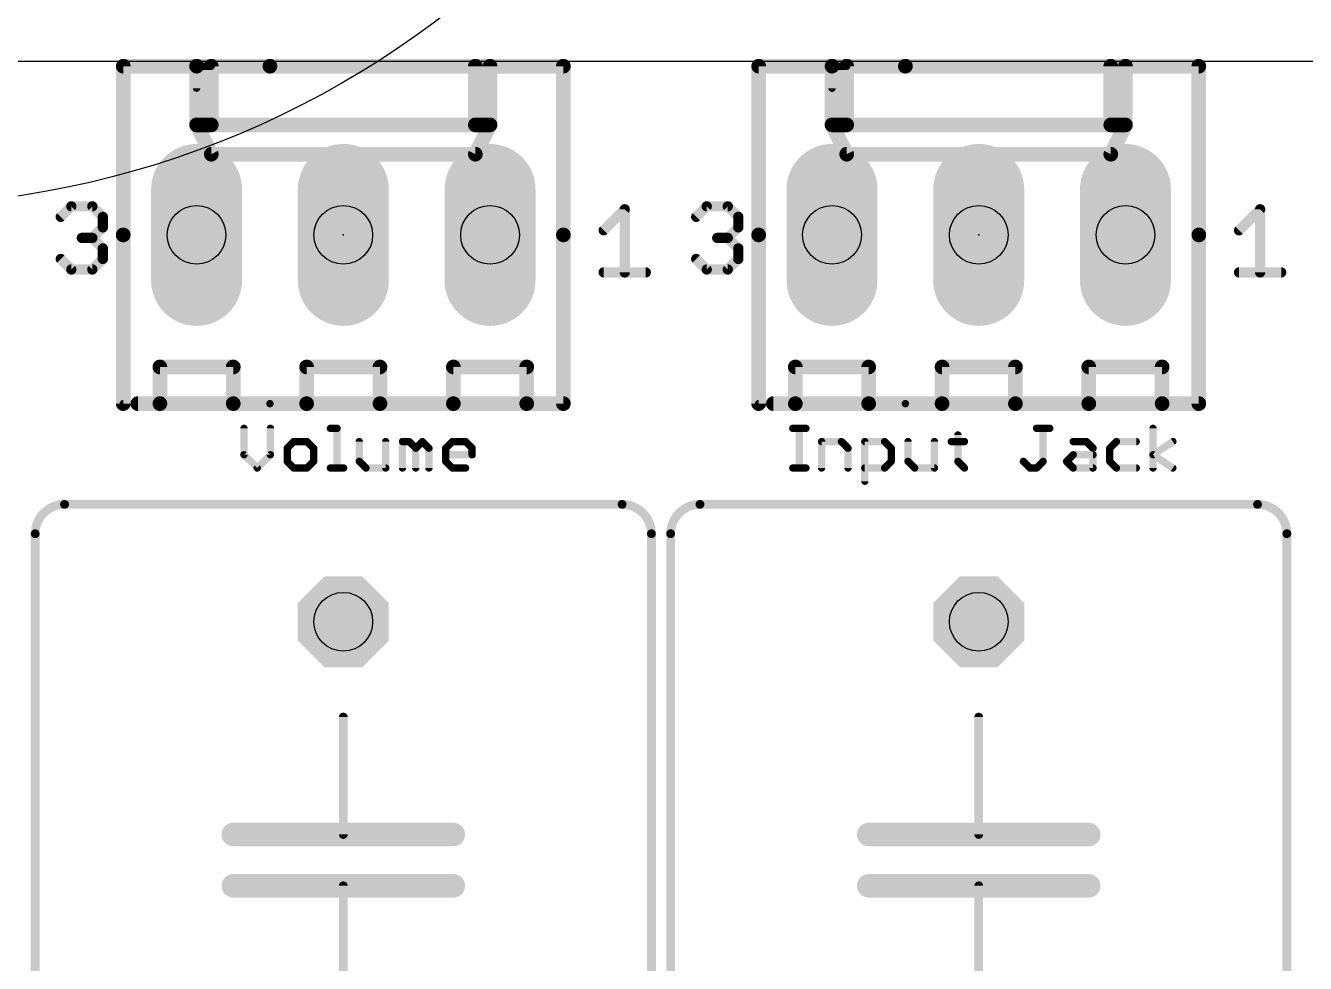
# Model space of a CAD drawing. Header units: inches. Extents: x -5 to 142, y -3 to 122.
# Drawn here: x 23.5 to 45.66, y 64.89 to 81.12 of the extents above; entities that cross this region are included whole.
import ezdxf

# ---------------------------------------------------------------- set-up
doc = ezdxf.new("R2010")
doc.units = ezdxf.units.IN
doc.header["$MEASUREMENT"] = 0
for name, color, linetype in [('17', 82, 'Continuous'), ('20', 7, 'Continuous'), ('21', 253, 'Continuous'), ('23', 7, 'Continuous'), ('27', 253, 'Continuous'), ('29', 253, 'Continuous'), ('44', 253, 'Continuous'), ('51', 253, 'Continuous')]:
    doc.layers.add(name, color=color, linetype=linetype)

# ---------------------------------------------------------------- blocks, each defined once
blk = doc.blocks.new('OCTAGONP')
at = {"const_width": 0.5}
blk.add_lwpolyline([(-0.25, -0.1036), (-0.25, 0.1036), (-0.1036, 0.25), (0.1036, 0.25), (0.25, 0.1036), (0.25, -0.1036), (0.1036, -0.25), (-0.1036, -0.25), (-0.25, -0.1036), (-0.25, 0.1036)], dxfattribs=at)
blk = doc.blocks.new('RECT')
blk.add_solid([(-0.5, -0.5), (0.5, -0.5), (-0.5, 0.5), (0.5, 0.5)])
blk = doc.blocks.new('LONGP100')
at = {"const_width": 1}
blk.add_lwpolyline([(-0.5, 0), (0.5, 0)], dxfattribs=at)
at = {"const_width": 0.5}
for points in [[(-0.5, 0.25, 1), (-0.5, -0.25)], [(0.5, -0.25, 1), (0.5, 0.25)]]:
    blk.add_lwpolyline(points, format="xyb", dxfattribs=at)

msp = doc.modelspace()

# ---------------------------------------------------------------- linework, layer by layer
msp.add_lwpolyline([(137, 106.5), (128, 106.5), (128, 85.5), (109.5, 85.5), (109.5, 80.5), (2, 80.5), (2, 34.5), (127, 34.5), (127, 9.5), (137, 9.5), (137, 34.5), (137, 80.5), (137, 85.5)], close=True)
msp.add_circle((21, 94), 16)
at = {"layer": '20'}
msp.add_line((109.5, 80.5), (2, 80.5), dxfattribs=at)
at = {"layer": '21'}
for points, const_width in [([(25.19, 77.5), (25.19, 80.421)], 0.254), ([(25.19, 80.421), (26.46, 80.421)], 0.254), ([(26.46, 80.421), (27.73, 80.421)], 0.254), ([(26.46, 79.405), (26.46, 80.421)], 0.254), ([(26.46, 80.04), (26.46, 80.421)], 0.127), ([(26.714, 80.421), (26.46, 80.421)], 0.127), ([(26.714, 80.421), (26.714, 79.405)], 0.254), ([(32.81, 80.421), (27.73, 80.421)], 0.254), ([(31.286, 80.421), (31.286, 79.405)], 0.254), ([(31.54, 79.405), (31.54, 80.421)], 0.254), ([(32.81, 77.5), (32.81, 80.421)], 0.254), ([(36.19, 77.5), (36.19, 80.421)], 0.254), ([(36.19, 80.421), (37.46, 80.421)], 0.254), ([(37.46, 80.421), (38.73, 80.421)], 0.254), ([(37.46, 79.405), (37.46, 80.421)], 0.254), ([(37.46, 80.04), (37.46, 80.421)], 0.127), ([(37.714, 80.421), (37.46, 80.421)], 0.127), ([(37.714, 80.421), (37.714, 79.405)], 0.254), ([(43.81, 80.421), (38.73, 80.421)], 0.254), ([(42.286, 80.421), (42.286, 79.405)], 0.254), ([(42.54, 79.405), (42.54, 80.421)], 0.254), ([(43.81, 77.5), (43.81, 80.421)], 0.254), ([(26.46, 79.405), (26.714, 79.405)], 0.254), ([(26.46, 79.405), (26.714, 78.897)], 0.254), ([(26.714, 79.405), (31.286, 79.405)], 0.254), ([(31.286, 79.405), (31.54, 79.405)], 0.254), ([(31.286, 78.897), (31.54, 79.405)], 0.254), ([(37.46, 79.405), (37.714, 79.405)], 0.254), ([(37.46, 79.405), (37.714, 78.897)], 0.254), ([(37.714, 79.405), (42.286, 79.405)], 0.254), ([(42.286, 79.405), (42.54, 79.405)], 0.254), ([(42.286, 78.897), (42.54, 79.405)], 0.254), ([(26.714, 78.897), (31.286, 78.897)], 0.254), ([(37.714, 78.897), (42.286, 78.897)], 0.254), ([(24.109, 77.8125), (24.2912, 77.9947)], 0.1778), ([(24.2912, 77.9947), (24.6556, 77.9947)], 0.1778), ([(24.6556, 77.9947), (24.8378, 77.8125)], 0.1778), ([(33.507, 77.5796), (33.8714, 77.9439)], 0.1778), ([(33.8714, 77.9439), (33.8714, 76.8508)], 0.1778), ([(35.109, 77.8125), (35.2912, 77.9947)], 0.1778), ([(35.2912, 77.9947), (35.6556, 77.9947)], 0.1778), ([(35.6556, 77.9947), (35.8378, 77.8125)], 0.1778), ([(44.507, 77.5796), (44.8714, 77.9439)], 0.1778), ([(44.8714, 77.9439), (44.8714, 76.8508)], 0.1778), ([(24.8378, 77.8125), (24.8378, 77.6304)], 0.1778), ([(35.8378, 77.8125), (35.8378, 77.6304)], 0.1778), ([(24.8378, 77.6304), (24.6556, 77.4482)], 0.1778), ([(25.19, 77.5), (25.19, 74.579)], 0.254), ([(32.81, 77.5), (32.81, 74.579)], 0.254), ([(35.8378, 77.6304), (35.6556, 77.4482)], 0.1778), ([(36.19, 77.5), (36.19, 74.579)], 0.254), ([(43.81, 77.5), (43.81, 74.579)], 0.254), ([(24.6556, 77.4482), (24.4734, 77.4482)], 0.1778), ([(24.6556, 77.4482), (24.8378, 77.266)], 0.1778), ([(24.8378, 77.266), (24.8378, 77.0838)], 0.1778), ([(35.6556, 77.4482), (35.4734, 77.4482)], 0.1778), ([(35.6556, 77.4482), (35.8378, 77.266)], 0.1778), ([(35.8378, 77.266), (35.8378, 77.0838)], 0.1778), ([(24.2912, 76.9016), (24.109, 77.0838)], 0.1778), ([(24.8378, 77.0838), (24.6556, 76.9016)], 0.1778), ([(35.2912, 76.9016), (35.109, 77.0838)], 0.1778), ([(35.8378, 77.0838), (35.6556, 76.9016)], 0.1778), ([(24.6556, 76.9016), (24.2912, 76.9016)], 0.1778), ([(33.507, 76.8508), (34.2358, 76.8508)], 0.1778), ([(35.6556, 76.9016), (35.2912, 76.9016)], 0.1778), ([(44.507, 76.8508), (45.2358, 76.8508)], 0.1778), ([(25.825, 74.579), (25.825, 75.214)], 0.254), ([(25.825, 75.214), (27.095, 75.214)], 0.254), ([(27.095, 75.214), (27.095, 74.579)], 0.254), ([(28.365, 74.579), (28.365, 75.214)], 0.254), ([(28.365, 75.214), (29.635, 75.214)], 0.254), ([(29.635, 75.214), (29.635, 74.579)], 0.254), ([(30.905, 74.579), (30.905, 75.214)], 0.254), ([(30.905, 75.214), (32.175, 75.214)], 0.254), ([(32.175, 75.214), (32.175, 74.579)], 0.254), ([(36.825, 74.579), (36.825, 75.214)], 0.254), ([(36.825, 75.214), (38.095, 75.214)], 0.254), ([(38.095, 75.214), (38.095, 74.579)], 0.254), ([(39.365, 74.579), (39.365, 75.214)], 0.254), ([(39.365, 75.214), (40.635, 75.214)], 0.254), ([(40.635, 75.214), (40.635, 74.579)], 0.254), ([(41.905, 74.579), (41.905, 75.214)], 0.254), ([(41.905, 75.214), (43.175, 75.214)], 0.254), ([(43.175, 75.214), (43.175, 74.579)], 0.254), ([(25.444, 74.579), (25.825, 74.579)], 0.254), ([(27.095, 74.579), (25.825, 74.579)], 0.254), ([(27.095, 74.579), (28.365, 74.579)], 0.254), ([(29.635, 74.579), (28.365, 74.579)], 0.254), ([(29.635, 74.579), (30.905, 74.579)], 0.254), ([(32.175, 74.579), (30.905, 74.579)], 0.254), ([(32.175, 74.579), (32.81, 74.579)], 0.254), ([(36.444, 74.579), (36.825, 74.579)], 0.254), ([(38.095, 74.579), (36.825, 74.579)], 0.254), ([(38.095, 74.579), (39.365, 74.579)], 0.254), ([(40.635, 74.579), (39.365, 74.579)], 0.254), ([(40.635, 74.579), (41.905, 74.579)], 0.254), ([(43.175, 74.579), (41.905, 74.579)], 0.254), ([(43.175, 74.579), (43.81, 74.579)], 0.254), ([(25.19, 74.579), (27.73, 74.579)], 0.127), ([(28.365, 74.579), (27.73, 74.579)], 0.127), ([(36.19, 74.579), (38.73, 74.579)], 0.127), ([(39.365, 74.579), (38.73, 74.579)], 0.127), ([(24.174, 72.835), (33.826, 72.835)], 0.1524), ([(35.174, 72.835), (44.826, 72.835)], 0.1524), ([(23.666, 46.673), (23.666, 72.327)], 0.1524), ([(34.334, 72.327), (34.334, 46.673)], 0.1524), ([(34.666, 46.673), (34.666, 72.327)], 0.1524), ([(45.334, 72.327), (45.334, 46.673)], 0.1524), ([(29, 69.152), (29, 67.12)], 0.1524), ([(40, 69.152), (40, 67.12)], 0.1524), ([(29, 67.12), (27.095, 67.12)], 0.4064), ([(30.905, 67.12), (29, 67.12)], 0.4064), ([(40, 67.12), (38.095, 67.12)], 0.4064), ([(41.905, 67.12), (40, 67.12)], 0.4064), ([(29, 66.231), (27.095, 66.231)], 0.4064), ([(30.905, 66.231), (29, 66.231)], 0.4064), ([(29, 66.231), (29, 49.848)], 0.1524), ([(40, 66.231), (38.095, 66.231)], 0.4064), ([(41.905, 66.231), (40, 66.231)], 0.4064), ([(40, 66.231), (40, 49.848)], 0.1524)]:
    msp.add_lwpolyline(points, dxfattribs=dict(at, const_width=const_width))
for points, const_width in [([(25.2535, 80.421, 1), (25.1265, 80.421)], 0.127), ([(25.19, 80.4845, 1), (25.19, 80.3575)], 0.127), ([(26.46, 80.4845, 1), (26.46, 80.3575)], 0.127), ([(26.5235, 80.421, 1), (26.3965, 80.421)], 0.127), ([(26.46, 80.3575, 1), (26.46, 80.4845)], 0.127), ([(26.46, 80.4528, 1), (26.46, 80.3892)], 0.0635), ([(26.4917, 80.421, 1), (26.4283, 80.421)], 0.0635), ([(26.7775, 80.421, 1), (26.6505, 80.421)], 0.127), ([(26.714, 80.3892, 1), (26.714, 80.4528)], 0.0635), ([(27.73, 80.4845, 1), (27.73, 80.3575)], 0.127), ([(27.73, 80.3575, 1), (27.73, 80.4845)], 0.127), ([(31.3495, 80.421, 1), (31.2225, 80.421)], 0.127), ([(31.6035, 80.421, 1), (31.4765, 80.421)], 0.127), ([(32.8735, 80.421, 1), (32.7465, 80.421)], 0.127), ([(32.81, 80.3575, 1), (32.81, 80.4845)], 0.127), ([(36.2535, 80.421, 1), (36.1265, 80.421)], 0.127), ([(36.19, 80.4845, 1), (36.19, 80.3575)], 0.127), ([(37.46, 80.4845, 1), (37.46, 80.3575)], 0.127), ([(37.5235, 80.421, 1), (37.3965, 80.421)], 0.127), ([(37.4918, 80.421, 1), (37.4282, 80.421)], 0.0635), ([(37.46, 80.4528, 1), (37.46, 80.3892)], 0.0635), ([(37.46, 80.3575, 1), (37.46, 80.4845)], 0.127), ([(37.7775, 80.421, 1), (37.6505, 80.421)], 0.127), ([(37.714, 80.3892, 1), (37.714, 80.4528)], 0.0635), ([(38.73, 80.4845, 1), (38.73, 80.3575)], 0.127), ([(38.73, 80.3575, 1), (38.73, 80.4845)], 0.127), ([(42.3495, 80.421, 1), (42.2225, 80.421)], 0.127), ([(42.6035, 80.421, 1), (42.4765, 80.421)], 0.127), ([(43.8735, 80.421, 1), (43.7465, 80.421)], 0.127), ([(43.81, 80.3575, 1), (43.81, 80.4845)], 0.127), ([(26.4283, 80.04, 1), (26.4917, 80.04)], 0.0635), ([(37.4282, 80.04, 1), (37.4918, 80.04)], 0.0635), ([(26.46, 79.4685, 1), (26.46, 79.3415)], 0.127), ([(26.5168, 79.4334, 1), (26.4032, 79.3766)], 0.127), ([(26.3965, 79.405, 1), (26.5235, 79.405)], 0.127), ([(26.714, 79.4685, 1), (26.714, 79.3415)], 0.127), ([(26.6505, 79.405, 1), (26.7775, 79.405)], 0.127), ([(26.714, 79.3415, 1), (26.714, 79.4685)], 0.127), ([(31.286, 79.4685, 1), (31.286, 79.3415)], 0.127), ([(31.2225, 79.405, 1), (31.3495, 79.405)], 0.127), ([(31.286, 79.3415, 1), (31.286, 79.4685)], 0.127), ([(31.4765, 79.405, 1), (31.6035, 79.405)], 0.127), ([(31.5968, 79.3766, 1), (31.4832, 79.4334)], 0.127), ([(31.54, 79.3415, 1), (31.54, 79.4685)], 0.127), ([(37.46, 79.4685, 1), (37.46, 79.3415)], 0.127), ([(37.5168, 79.4334, 1), (37.4032, 79.3766)], 0.127), ([(37.3965, 79.405, 1), (37.5235, 79.405)], 0.127), ([(37.714, 79.4685, 1), (37.714, 79.3415)], 0.127), ([(37.6505, 79.405, 1), (37.7775, 79.405)], 0.127), ([(37.714, 79.3415, 1), (37.714, 79.4685)], 0.127), ([(42.286, 79.4685, 1), (42.286, 79.3415)], 0.127), ([(42.2225, 79.405, 1), (42.3495, 79.405)], 0.127), ([(42.286, 79.3415, 1), (42.286, 79.4685)], 0.127), ([(42.4765, 79.405, 1), (42.6035, 79.405)], 0.127), ([(42.5968, 79.3766, 1), (42.4832, 79.4334)], 0.127), ([(42.54, 79.3415, 1), (42.54, 79.4685)], 0.127), ([(26.714, 78.9605, 1), (26.714, 78.8335)], 0.127), ([(26.6572, 78.8686, 1), (26.7708, 78.9254)], 0.127), ([(31.2292, 78.9254, 1), (31.3428, 78.8686)], 0.127), ([(31.286, 78.8335, 1), (31.286, 78.9605)], 0.127), ([(37.714, 78.9605, 1), (37.714, 78.8335)], 0.127), ([(37.6572, 78.8686, 1), (37.7708, 78.9254)], 0.127), ([(42.2292, 78.9254, 1), (42.3428, 78.8686)], 0.127), ([(42.286, 78.8335, 1), (42.286, 78.9605)], 0.127), ([(24.2912, 78.0392, 1), (24.2912, 77.9503)], 0.0889), ([(24.3226, 77.9633, 1), (24.2598, 78.0262)], 0.0889), ([(24.687, 78.0262, 1), (24.6241, 77.9633)], 0.0889), ([(24.6556, 77.9503, 1), (24.6556, 78.0392)], 0.0889), ([(33.9158, 77.9439, 1), (33.8269, 77.9439)], 0.0889), ([(33.9028, 77.9125, 1), (33.8399, 77.9754)], 0.0889), ([(35.2912, 78.0392, 1), (35.2912, 77.9503)], 0.0889), ([(35.3226, 77.9633, 1), (35.2598, 78.0262)], 0.0889), ([(35.687, 78.0262, 1), (35.6241, 77.9633)], 0.0889), ([(35.6556, 77.9503, 1), (35.6556, 78.0392)], 0.0889), ([(44.9158, 77.9439, 1), (44.8269, 77.9439)], 0.0889), ([(44.9028, 77.9125, 1), (44.8399, 77.9754)], 0.0889), ([(24.0776, 77.844, 1), (24.1404, 77.7811)], 0.0889), ([(24.8822, 77.8125, 1), (24.7933, 77.8125)], 0.0889), ([(24.8063, 77.7811, 1), (24.8692, 77.844)], 0.0889), ([(35.0776, 77.844, 1), (35.1404, 77.7811)], 0.0889), ([(35.8822, 77.8125, 1), (35.7933, 77.8125)], 0.0889), ([(35.8063, 77.7811, 1), (35.8692, 77.844)], 0.0889), ([(24.7933, 77.6304, 1), (24.8822, 77.6304)], 0.0889), ([(24.8692, 77.5989, 1), (24.8063, 77.6618)], 0.0889), ([(25.2535, 77.5, 1), (25.1265, 77.5)], 0.127), ([(25.1265, 77.5, 1), (25.2535, 77.5)], 0.127), ([(32.8735, 77.5, 1), (32.7465, 77.5)], 0.127), ([(32.7465, 77.5, 1), (32.8735, 77.5)], 0.127), ([(33.4756, 77.611, 1), (33.5384, 77.5481)], 0.0889), ([(35.7933, 77.6304, 1), (35.8822, 77.6304)], 0.0889), ([(35.8692, 77.5989, 1), (35.8063, 77.6618)], 0.0889), ([(36.2535, 77.5, 1), (36.1265, 77.5)], 0.127), ([(36.1265, 77.5, 1), (36.2535, 77.5)], 0.127), ([(43.8735, 77.5, 1), (43.7465, 77.5)], 0.127), ([(43.7465, 77.5, 1), (43.8735, 77.5)], 0.127), ([(44.4756, 77.611, 1), (44.5384, 77.5481)], 0.0889), ([(24.4734, 77.4926, 1), (24.4734, 77.4037)], 0.0889), ([(24.687, 77.4796, 1), (24.6241, 77.4167)], 0.0889), ([(24.6241, 77.4796, 1), (24.687, 77.4167)], 0.0889), ([(24.6556, 77.4037, 1), (24.6556, 77.4926)], 0.0889), ([(24.8822, 77.266, 1), (24.7933, 77.266)], 0.0889), ([(24.8063, 77.2345, 1), (24.8692, 77.2974)], 0.0889), ([(35.4734, 77.4926, 1), (35.4734, 77.4037)], 0.0889), ([(35.687, 77.4796, 1), (35.6241, 77.4167)], 0.0889), ([(35.6241, 77.4796, 1), (35.687, 77.4167)], 0.0889), ([(35.6556, 77.4037, 1), (35.6556, 77.4926)], 0.0889), ([(35.8822, 77.266, 1), (35.7933, 77.266)], 0.0889), ([(35.8063, 77.2345, 1), (35.8692, 77.2974)], 0.0889), ([(24.1404, 77.1152, 1), (24.0776, 77.0524)], 0.0889), ([(24.7933, 77.0838, 1), (24.8822, 77.0838)], 0.0889), ([(24.8692, 77.0524, 1), (24.8063, 77.1152)], 0.0889), ([(35.1404, 77.1152, 1), (35.0776, 77.0524)], 0.0889), ([(35.7933, 77.0838, 1), (35.8822, 77.0838)], 0.0889), ([(35.8692, 77.0524, 1), (35.8063, 77.1152)], 0.0889), ([(24.2912, 76.946, 1), (24.2912, 76.8572)], 0.0889), ([(24.2598, 76.8702, 1), (24.3226, 76.933)], 0.0889), ([(24.6241, 76.933, 1), (24.687, 76.8702)], 0.0889), ([(24.6556, 76.8572, 1), (24.6556, 76.946)], 0.0889), ([(33.507, 76.8952, 1), (33.507, 76.8064)], 0.0889), ([(33.8269, 76.8508, 1), (33.9158, 76.8508)], 0.0889), ([(34.2358, 76.8064, 1), (34.2358, 76.8952)], 0.0889), ([(35.2912, 76.946, 1), (35.2912, 76.8572)], 0.0889), ([(35.2598, 76.8702, 1), (35.3226, 76.933)], 0.0889), ([(35.6241, 76.933, 1), (35.687, 76.8702)], 0.0889), ([(35.6556, 76.8572, 1), (35.6556, 76.946)], 0.0889), ([(44.507, 76.8952, 1), (44.507, 76.8064)], 0.0889), ([(44.8269, 76.8508, 1), (44.9158, 76.8508)], 0.0889), ([(45.2358, 76.8064, 1), (45.2358, 76.8952)], 0.0889), ([(25.8885, 75.214, 1), (25.7615, 75.214)], 0.127), ([(25.825, 75.2775, 1), (25.825, 75.1505)], 0.127), ([(27.1585, 75.214, 1), (27.0315, 75.214)], 0.127), ([(27.095, 75.1505, 1), (27.095, 75.2775)], 0.127), ([(28.4285, 75.214, 1), (28.3015, 75.214)], 0.127), ([(28.365, 75.2775, 1), (28.365, 75.1505)], 0.127), ([(29.6985, 75.214, 1), (29.5715, 75.214)], 0.127), ([(29.635, 75.1505, 1), (29.635, 75.2775)], 0.127), ([(30.9685, 75.214, 1), (30.8415, 75.214)], 0.127), ([(30.905, 75.2775, 1), (30.905, 75.1505)], 0.127), ([(32.2385, 75.214, 1), (32.1115, 75.214)], 0.127), ([(32.175, 75.1505, 1), (32.175, 75.2775)], 0.127), ([(36.8885, 75.214, 1), (36.7615, 75.214)], 0.127), ([(36.825, 75.2775, 1), (36.825, 75.1505)], 0.127), ([(38.1585, 75.214, 1), (38.0315, 75.214)], 0.127), ([(38.095, 75.1505, 1), (38.095, 75.2775)], 0.127), ([(39.4285, 75.214, 1), (39.3015, 75.214)], 0.127), ([(39.365, 75.2775, 1), (39.365, 75.1505)], 0.127), ([(40.6985, 75.214, 1), (40.5715, 75.214)], 0.127), ([(40.635, 75.1505, 1), (40.635, 75.2775)], 0.127), ([(41.9685, 75.214, 1), (41.8415, 75.214)], 0.127), ([(41.905, 75.2775, 1), (41.905, 75.1505)], 0.127), ([(43.2385, 75.214, 1), (43.1115, 75.214)], 0.127), ([(43.175, 75.1505, 1), (43.175, 75.2775)], 0.127), ([(25.444, 74.6425, 1), (25.444, 74.5155)], 0.127), ([(25.825, 74.6425, 1), (25.825, 74.5155)], 0.127), ([(25.825, 74.5155, 1), (25.825, 74.6425)], 0.127), ([(27.095, 74.6425, 1), (27.095, 74.5155)], 0.127), ([(27.095, 74.5155, 1), (27.095, 74.6425)], 0.127), ([(28.365, 74.6425, 1), (28.365, 74.5155)], 0.127), ([(28.365, 74.5155, 1), (28.365, 74.6425)], 0.127), ([(29.635, 74.6425, 1), (29.635, 74.5155)], 0.127), ([(29.635, 74.5155, 1), (29.635, 74.6425)], 0.127), ([(30.905, 74.6425, 1), (30.905, 74.5155)], 0.127), ([(30.905, 74.5155, 1), (30.905, 74.6425)], 0.127), ([(32.175, 74.6425, 1), (32.175, 74.5155)], 0.127), ([(32.175, 74.5155, 1), (32.175, 74.6425)], 0.127), ([(32.81, 74.5155, 1), (32.81, 74.6425)], 0.127), ([(36.444, 74.6425, 1), (36.444, 74.5155)], 0.127), ([(36.825, 74.6425, 1), (36.825, 74.5155)], 0.127), ([(36.825, 74.5155, 1), (36.825, 74.6425)], 0.127), ([(38.095, 74.6425, 1), (38.095, 74.5155)], 0.127), ([(38.095, 74.5155, 1), (38.095, 74.6425)], 0.127), ([(39.365, 74.6425, 1), (39.365, 74.5155)], 0.127), ([(39.365, 74.5155, 1), (39.365, 74.6425)], 0.127), ([(40.635, 74.6425, 1), (40.635, 74.5155)], 0.127), ([(40.635, 74.5155, 1), (40.635, 74.6425)], 0.127), ([(41.905, 74.6425, 1), (41.905, 74.5155)], 0.127), ([(41.905, 74.5155, 1), (41.905, 74.6425)], 0.127), ([(43.175, 74.6425, 1), (43.175, 74.5155)], 0.127), ([(43.175, 74.5155, 1), (43.175, 74.6425)], 0.127), ([(43.81, 74.5155, 1), (43.81, 74.6425)], 0.127), ([(25.1265, 74.579, 1), (25.2535, 74.579)], 0.127), ([(25.19, 74.6108, 1), (25.19, 74.5472)], 0.0635), ([(25.7615, 74.579, 1), (25.8885, 74.579)], 0.127), ([(27.0315, 74.579, 1), (27.1585, 74.579)], 0.127), ([(27.73, 74.6108, 1), (27.73, 74.5472)], 0.0635), ([(27.73, 74.5472, 1), (27.73, 74.6108)], 0.0635), ([(28.3015, 74.579, 1), (28.4285, 74.579)], 0.127), ([(28.365, 74.5472, 1), (28.365, 74.6108)], 0.0635), ([(29.5715, 74.579, 1), (29.6985, 74.579)], 0.127), ([(30.8415, 74.579, 1), (30.9685, 74.579)], 0.127), ([(32.1115, 74.579, 1), (32.2385, 74.579)], 0.127), ([(32.7465, 74.579, 1), (32.8735, 74.579)], 0.127), ([(36.1265, 74.579, 1), (36.2535, 74.579)], 0.127), ([(36.19, 74.6108, 1), (36.19, 74.5472)], 0.0635), ([(36.7615, 74.579, 1), (36.8885, 74.579)], 0.127), ([(38.0315, 74.579, 1), (38.1585, 74.579)], 0.127), ([(38.73, 74.6108, 1), (38.73, 74.5472)], 0.0635), ([(38.73, 74.5472, 1), (38.73, 74.6108)], 0.0635), ([(39.3015, 74.579, 1), (39.4285, 74.579)], 0.127), ([(39.365, 74.5472, 1), (39.365, 74.6108)], 0.0635), ([(40.5715, 74.579, 1), (40.6985, 74.579)], 0.127), ([(41.8415, 74.579, 1), (41.9685, 74.579)], 0.127), ([(43.1115, 74.579, 1), (43.2385, 74.579)], 0.127), ([(43.7465, 74.579, 1), (43.8735, 74.579)], 0.127), ([(24.174, 72.835, 0.4142), (23.666, 72.327)], 0.1524), ([(24.174, 72.8731, 1), (24.174, 72.7969)], 0.0762), ([(24.174, 72.7969, 1), (24.174, 72.8731)], 0.0762), ([(34.334, 72.327, 0.4142), (33.826, 72.835)], 0.1524), ([(33.826, 72.8731, 1), (33.826, 72.7969)], 0.0762), ([(33.826, 72.7969, 1), (33.826, 72.8731)], 0.0762), ([(35.174, 72.835, 0.4142), (34.666, 72.327)], 0.1524), ([(35.174, 72.8731, 1), (35.174, 72.7969)], 0.0762), ([(35.174, 72.7969, 1), (35.174, 72.8731)], 0.0762), ([(45.334, 72.327, 0.4142), (44.826, 72.835)], 0.1524), ([(44.826, 72.8731, 1), (44.826, 72.7969)], 0.0762), ([(44.826, 72.7969, 1), (44.826, 72.8731)], 0.0762), ([(23.7041, 72.327, 1), (23.6279, 72.327)], 0.0762), ([(23.6279, 72.327, 1), (23.7041, 72.327)], 0.0762), ([(34.3721, 72.327, 1), (34.2959, 72.327)], 0.0762), ([(34.2959, 72.327, 1), (34.3721, 72.327)], 0.0762), ([(34.7041, 72.327, 1), (34.6279, 72.327)], 0.0762), ([(34.6279, 72.327, 1), (34.7041, 72.327)], 0.0762), ([(45.3721, 72.327, 1), (45.2959, 72.327)], 0.0762), ([(45.2959, 72.327, 1), (45.3721, 72.327)], 0.0762), ([(29.0381, 69.152, 1), (28.9619, 69.152)], 0.0762), ([(40.0381, 69.152, 1), (39.9619, 69.152)], 0.0762), ([(27.095, 67.2216, 1), (27.095, 67.0184)], 0.2032), ([(29, 67.2216, 1), (29, 67.0184)], 0.2032), ([(29, 67.0184, 1), (29, 67.2216)], 0.2032), ([(28.9619, 67.12, 1), (29.0381, 67.12)], 0.0762), ([(30.905, 67.0184, 1), (30.905, 67.2216)], 0.2032), ([(38.095, 67.2216, 1), (38.095, 67.0184)], 0.2032), ([(40, 67.2216, 1), (40, 67.0184)], 0.2032), ([(40, 67.0184, 1), (40, 67.2216)], 0.2032), ([(39.9619, 67.12, 1), (40.0381, 67.12)], 0.0762), ([(41.905, 67.0184, 1), (41.905, 67.2216)], 0.2032), ([(27.095, 66.3326, 1), (27.095, 66.1294)], 0.2032), ([(29, 66.3326, 1), (29, 66.1294)], 0.2032), ([(29, 66.1294, 1), (29, 66.3326)], 0.2032), ([(29.0381, 66.231, 1), (28.9619, 66.231)], 0.0762), ([(30.905, 66.1294, 1), (30.905, 66.3326)], 0.2032), ([(38.095, 66.3326, 1), (38.095, 66.1294)], 0.2032), ([(40, 66.3326, 1), (40, 66.1294)], 0.2032), ([(40, 66.1294, 1), (40, 66.3326)], 0.2032), ([(40.0381, 66.231, 1), (39.9619, 66.231)], 0.0762), ([(41.905, 66.1294, 1), (41.905, 66.3326)], 0.2032)]:
    msp.add_lwpolyline(points, format="xyb", dxfattribs=dict(at, const_width=const_width))
at = {"layer": '23'}
for p in [(29, 77.5), (40, 77.5)]:
    msp.add_point(p, dxfattribs=at)
at = {"layer": '27', "const_width": 0.127}
for points in [[(27.2804, 74.151), (27.2804, 73.6934)], [(27.738, 73.6934), (27.738, 74.151)], [(28.7772, 74.151), (28.8916, 74.151)], [(28.8916, 74.151), (28.8916, 73.4646)], [(36.7804, 74.151), (37.0092, 74.151)], [(36.8948, 73.4646), (36.8948, 74.151)], [(39.639, 74.0366), (39.639, 73.579)], [(41.0007, 74.151), (41.2295, 74.151)], [(41.1151, 73.579), (41.1151, 74.151)], [(43.0172, 73.4646), (43.0172, 74.151)], [(28.1432, 73.9222), (28.0288, 73.8078)], [(28.0288, 73.8078), (28.0288, 73.579)], [(28.372, 73.9222), (28.1432, 73.9222)], [(28.4864, 73.8078), (28.372, 73.9222)], [(28.4864, 73.579), (28.4864, 73.8078)], [(29.2762, 73.9222), (29.2762, 73.579)], [(29.7338, 73.4646), (29.7338, 73.9222)], [(30.0246, 73.4646), (30.0246, 73.9222)], [(30.0246, 73.9222), (30.139, 73.9222)], [(30.139, 73.9222), (30.2534, 73.8078)], [(30.2534, 73.8078), (30.3678, 73.9222)], [(30.2534, 73.8078), (30.2534, 73.4646)], [(30.3678, 73.9222), (30.4822, 73.8078)], [(30.4822, 73.8078), (30.4822, 73.4646)], [(30.773, 73.8078), (30.8874, 73.9222)], [(30.773, 73.579), (30.773, 73.8078)], [(30.8874, 73.9222), (31.1162, 73.9222)], [(31.1162, 73.9222), (31.2306, 73.8078)], [(31.2306, 73.8078), (31.2306, 73.6934)], [(37.2793, 73.4646), (37.2793, 73.9222)], [(37.2793, 73.9222), (37.6225, 73.9222)], [(37.6225, 73.9222), (37.7369, 73.8078)], [(37.7369, 73.8078), (37.7369, 73.4646)], [(38.0278, 73.2358), (38.0278, 73.9222)], [(38.0278, 73.9222), (38.371, 73.9222)], [(38.371, 73.9222), (38.4854, 73.8078)], [(38.4854, 73.8078), (38.4854, 73.579)], [(38.7762, 73.9222), (38.7762, 73.579)], [(39.2338, 73.4646), (39.2338, 73.9222)], [(39.5246, 73.9222), (39.7534, 73.9222)], [(41.6348, 73.9222), (41.8636, 73.9222)], [(41.8636, 73.9222), (41.978, 73.8078)], [(41.978, 73.8078), (41.978, 73.4646)], [(42.3832, 73.9222), (42.2688, 73.8078)], [(42.2688, 73.8078), (42.2688, 73.579)], [(42.7264, 73.9222), (42.3832, 73.9222)], [(43.0172, 73.6934), (43.3604, 73.9222)], [(27.2804, 73.6934), (27.5092, 73.4646)], [(27.5092, 73.4646), (27.738, 73.6934)], [(28.0288, 73.579), (28.1432, 73.4646)], [(28.372, 73.4646), (28.4864, 73.579)], [(29.2762, 73.579), (29.3906, 73.4646)], [(31.2306, 73.6934), (30.773, 73.6934)], [(30.8874, 73.4646), (30.773, 73.579)], [(38.4854, 73.579), (38.371, 73.4646)], [(38.7762, 73.579), (38.8906, 73.4646)], [(39.639, 73.579), (39.7534, 73.4646)], [(40.772, 73.579), (40.8863, 73.4646)], [(41.0007, 73.4646), (41.1151, 73.579)], [(41.5204, 73.579), (41.6348, 73.6934)], [(41.6348, 73.4646), (41.5204, 73.579)], [(41.6348, 73.6934), (41.978, 73.6934)], [(42.2688, 73.579), (42.3832, 73.4646)], [(43.3604, 73.4646), (43.0172, 73.6934)], [(28.1432, 73.4646), (28.372, 73.4646)], [(28.7772, 73.4646), (29.006, 73.4646)], [(29.3906, 73.4646), (29.7338, 73.4646)], [(31.1162, 73.4646), (30.8874, 73.4646)], [(36.7804, 73.4646), (37.0092, 73.4646)], [(38.371, 73.4646), (38.0278, 73.4646)], [(38.8906, 73.4646), (39.2338, 73.4646)], [(40.8863, 73.4646), (41.0007, 73.4646)], [(41.978, 73.4646), (41.6348, 73.4646)], [(42.3832, 73.4646), (42.7264, 73.4646)]]:
    msp.add_lwpolyline(points, dxfattribs=at)
at = {"layer": '27', "const_width": 0.0635}
for points in [[(27.3121, 74.151, 1), (27.2487, 74.151)], [(27.7697, 74.151, 1), (27.7062, 74.151)], [(28.7772, 74.1827, 1), (28.7772, 74.1192)], [(28.9234, 74.151, 1), (28.8599, 74.151)], [(28.8916, 74.1192, 1), (28.8916, 74.1827)], [(36.7804, 74.1827, 1), (36.7804, 74.1192)], [(36.9265, 74.151, 1), (36.863, 74.151)], [(37.0092, 74.1192, 1), (37.0092, 74.1827)], [(39.6707, 74.0366, 1), (39.6072, 74.0366)], [(41.0007, 74.1827, 1), (41.0007, 74.1192)], [(41.1469, 74.151, 1), (41.0834, 74.151)], [(41.2295, 74.1192, 1), (41.2295, 74.1827)], [(43.0489, 74.151, 1), (42.9854, 74.151)], [(28.0606, 73.8078, 1), (27.9971, 73.8078)], [(28.0064, 73.8302, 1), (28.0513, 73.7853)], [(28.1432, 73.9539, 1), (28.1432, 73.8904)], [(28.1657, 73.8997, 1), (28.1208, 73.9446)], [(28.3945, 73.9446, 1), (28.3496, 73.8997)], [(28.372, 73.8904, 1), (28.372, 73.9539)], [(28.5182, 73.8078, 1), (28.4547, 73.8078)], [(28.464, 73.7853, 1), (28.5089, 73.8302)], [(29.3079, 73.9222, 1), (29.2444, 73.9222)], [(29.7655, 73.9222, 1), (29.702, 73.9222)], [(30.0563, 73.9222, 1), (29.9928, 73.9222)], [(30.0246, 73.9539, 1), (30.0246, 73.8904)], [(30.1614, 73.9446, 1), (30.1165, 73.8997)], [(30.139, 73.8904, 1), (30.139, 73.9539)], [(30.2851, 73.8078, 1), (30.2216, 73.8078)], [(30.2309, 73.8302, 1), (30.2758, 73.7853)], [(30.2309, 73.7853, 1), (30.2758, 73.8302)], [(30.3902, 73.9446, 1), (30.3453, 73.8997)], [(30.3902, 73.8997, 1), (30.3453, 73.9446)], [(30.5139, 73.8078, 1), (30.4504, 73.8078)], [(30.4597, 73.7853, 1), (30.5046, 73.8302)], [(30.8048, 73.8078, 1), (30.7413, 73.8078)], [(30.7506, 73.8302, 1), (30.7955, 73.7853)], [(30.8874, 73.9539, 1), (30.8874, 73.8904)], [(30.9099, 73.8997, 1), (30.865, 73.9446)], [(31.1386, 73.9446, 1), (31.0937, 73.8997)], [(31.1162, 73.8904, 1), (31.1162, 73.9539)], [(31.2623, 73.8078, 1), (31.1988, 73.8078)], [(31.2081, 73.7853, 1), (31.253, 73.8302)], [(37.3111, 73.9222, 1), (37.2476, 73.9222)], [(37.2793, 73.9539, 1), (37.2793, 73.8904)], [(37.645, 73.9446, 1), (37.6001, 73.8997)], [(37.6225, 73.8904, 1), (37.6225, 73.9539)], [(37.7687, 73.8078, 1), (37.7052, 73.8078)], [(37.7145, 73.7853, 1), (37.7594, 73.8302)], [(38.0595, 73.9222, 1), (37.996, 73.9222)], [(38.0278, 73.9539, 1), (38.0278, 73.8904)], [(38.3934, 73.9446, 1), (38.3485, 73.8997)], [(38.371, 73.8904, 1), (38.371, 73.9539)], [(38.5171, 73.8078, 1), (38.4536, 73.8078)], [(38.4629, 73.7853, 1), (38.5078, 73.8302)], [(38.8079, 73.9222, 1), (38.7444, 73.9222)], [(39.2655, 73.9222, 1), (39.202, 73.9222)], [(39.5246, 73.9539, 1), (39.5246, 73.8904)], [(39.7534, 73.8904, 1), (39.7534, 73.9539)], [(41.6348, 73.9539, 1), (41.6348, 73.8904)], [(41.886, 73.9446, 1), (41.8411, 73.8997)], [(41.8636, 73.8904, 1), (41.8636, 73.9539)], [(42.0097, 73.8078, 1), (41.9462, 73.8078)], [(41.9555, 73.7853, 1), (42.0004, 73.8302)], [(42.3005, 73.8078, 1), (42.237, 73.8078)], [(42.2463, 73.8302, 1), (42.2912, 73.7853)], [(42.3832, 73.9539, 1), (42.3832, 73.8904)], [(42.4056, 73.8997, 1), (42.3607, 73.9446)], [(42.7264, 73.8904, 1), (42.7264, 73.9539)], [(43.378, 73.8958, 1), (43.3428, 73.9486)], [(27.3029, 73.7158, 1), (27.2579, 73.6709)], [(27.2487, 73.6934, 1), (27.3121, 73.6934)], [(27.7062, 73.6934, 1), (27.7697, 73.6934)], [(27.7604, 73.6709, 1), (27.7155, 73.7158)], [(28.0513, 73.6014, 1), (28.0064, 73.5565)], [(27.9971, 73.579, 1), (28.0606, 73.579)], [(28.4547, 73.579, 1), (28.5182, 73.579)], [(28.5089, 73.5565, 1), (28.464, 73.6014)], [(29.2444, 73.579, 1), (29.3079, 73.579)], [(29.2986, 73.6014, 1), (29.2537, 73.5565)], [(30.773, 73.7251, 1), (30.773, 73.6616)], [(30.7413, 73.579, 1), (30.8048, 73.579)], [(30.7955, 73.6014, 1), (30.7506, 73.5565)], [(31.1988, 73.6934, 1), (31.2623, 73.6934)], [(31.2306, 73.6616, 1), (31.2306, 73.7251)], [(38.4536, 73.579, 1), (38.5171, 73.579)], [(38.5078, 73.5565, 1), (38.4629, 73.6014)], [(38.7444, 73.579, 1), (38.8079, 73.579)], [(38.7986, 73.6014, 1), (38.7537, 73.5565)], [(39.6072, 73.579, 1), (39.6707, 73.579)], [(39.6614, 73.6014, 1), (39.6165, 73.5565)], [(40.7944, 73.6014, 1), (40.7495, 73.5565)], [(41.0834, 73.579, 1), (41.1469, 73.579)], [(41.1376, 73.5565, 1), (41.0927, 73.6014)], [(41.5428, 73.6014, 1), (41.4979, 73.5565)], [(41.4979, 73.6014, 1), (41.5428, 73.5565)], [(41.6348, 73.7251, 1), (41.6348, 73.6616)], [(41.6572, 73.6709, 1), (41.6123, 73.7158)], [(41.978, 73.6616, 1), (41.978, 73.7251)], [(42.237, 73.579, 1), (42.3005, 73.579)], [(42.2912, 73.6014, 1), (42.2463, 73.5565)], [(43.0348, 73.7198, 1), (42.9996, 73.667)], [(42.9996, 73.7198, 1), (43.0348, 73.667)], [(27.4867, 73.4871, 1), (27.5316, 73.4421)], [(27.4867, 73.4421, 1), (27.5316, 73.4871)], [(28.1432, 73.4964, 1), (28.1432, 73.4329)], [(28.1208, 73.4421, 1), (28.1657, 73.4871)], [(28.3496, 73.4871, 1), (28.3945, 73.4421)], [(28.372, 73.4329, 1), (28.372, 73.4964)], [(28.7772, 73.4964, 1), (28.7772, 73.4329)], [(28.8599, 73.4646, 1), (28.9234, 73.4646)], [(29.006, 73.4329, 1), (29.006, 73.4964)], [(29.3906, 73.4964, 1), (29.3906, 73.4329)], [(29.3681, 73.4421, 1), (29.413, 73.4871)], [(29.702, 73.4646, 1), (29.7655, 73.4646)], [(29.7338, 73.4329, 1), (29.7338, 73.4964)], [(29.9928, 73.4646, 1), (30.0563, 73.4646)], [(30.2216, 73.4646, 1), (30.2851, 73.4646)], [(30.4504, 73.4646, 1), (30.5139, 73.4646)], [(30.8874, 73.4964, 1), (30.8874, 73.4329)], [(30.865, 73.4421, 1), (30.9099, 73.4871)], [(31.1162, 73.4329, 1), (31.1162, 73.4964)], [(36.7804, 73.4964, 1), (36.7804, 73.4329)], [(36.863, 73.4646, 1), (36.9265, 73.4646)], [(37.0092, 73.4329, 1), (37.0092, 73.4964)], [(37.2476, 73.4646, 1), (37.3111, 73.4646)], [(37.7052, 73.4646, 1), (37.7687, 73.4646)], [(38.0278, 73.4964, 1), (38.0278, 73.4329)], [(38.3485, 73.4871, 1), (38.3934, 73.4421)], [(38.371, 73.4329, 1), (38.371, 73.4964)], [(38.8906, 73.4964, 1), (38.8906, 73.4329)], [(38.8681, 73.4421, 1), (38.913, 73.4871)], [(39.202, 73.4646, 1), (39.2655, 73.4646)], [(39.2338, 73.4329, 1), (39.2338, 73.4964)], [(39.7309, 73.4421, 1), (39.7758, 73.4871)], [(40.8863, 73.4964, 1), (40.8863, 73.4329)], [(40.8639, 73.4421, 1), (40.9088, 73.4871)], [(40.9783, 73.4871, 1), (41.0232, 73.4421)], [(41.0007, 73.4329, 1), (41.0007, 73.4964)], [(41.6348, 73.4964, 1), (41.6348, 73.4329)], [(41.6123, 73.4421, 1), (41.6572, 73.4871)], [(41.9462, 73.4646, 1), (42.0097, 73.4646)], [(41.978, 73.4329, 1), (41.978, 73.4964)], [(42.3832, 73.4964, 1), (42.3832, 73.4329)], [(42.3607, 73.4421, 1), (42.4056, 73.4871)], [(42.7264, 73.4329, 1), (42.7264, 73.4964)], [(42.9854, 73.4646, 1), (43.0489, 73.4646)], [(43.3428, 73.4382, 1), (43.378, 73.491)], [(37.996, 73.2358, 1), (38.0595, 73.2358)]]:
    msp.add_lwpolyline(points, format="xyb", dxfattribs=at)
at = {"layer": '44'}
for centre in [(26.46, 77.5), (29, 77.5), (31.54, 77.5), (37.46, 77.5), (40, 77.5), (42.54, 77.5), (29, 70.803), (40, 70.803)]:
    msp.add_circle(centre, 0.508, dxfattribs=at)

# ---------------------------------------------------------------- block references
at = {"layer": '17', "xscale": 1.4224, "yscale": 1.4224}
for name, p, rotation in [('LONGP100', (26.46, 77.5), 90), ('LONGP100', (29, 77.5), 90), ('LONGP100', (31.54, 77.5), 90), ('LONGP100', (37.46, 77.5), 90), ('LONGP100', (40, 77.5), 90), ('LONGP100', (42.54, 77.5), 90), ('OCTAGONP', (29, 70.803), 270), ('OCTAGONP', (40, 70.803), 270)]:
    msp.add_blockref(name, p, dxfattribs=dict(at, rotation=rotation))
at = {"layer": '29', "xscale": 1.5748, "yscale": 1.5748}
for name, p, rotation in [('LONGP100', (26.46, 77.5), 90), ('LONGP100', (29, 77.5), 90), ('LONGP100', (31.54, 77.5), 90), ('LONGP100', (37.46, 77.5), 90), ('LONGP100', (40, 77.5), 90), ('LONGP100', (42.54, 77.5), 90), ('OCTAGONP', (29, 70.803), 270), ('OCTAGONP', (40, 70.803), 270)]:
    msp.add_blockref(name, p, dxfattribs=dict(at, rotation=rotation))
at = {"layer": '51', "xscale": 0.508, "yscale": 0.508}
for p in [(26.46, 77.5), (29, 77.5), (31.54, 77.5), (37.46, 77.5), (40, 77.5), (42.54, 77.5)]:
    msp.add_blockref('RECT', p, dxfattribs=at)

doc.saveas('drawing.dxf')
